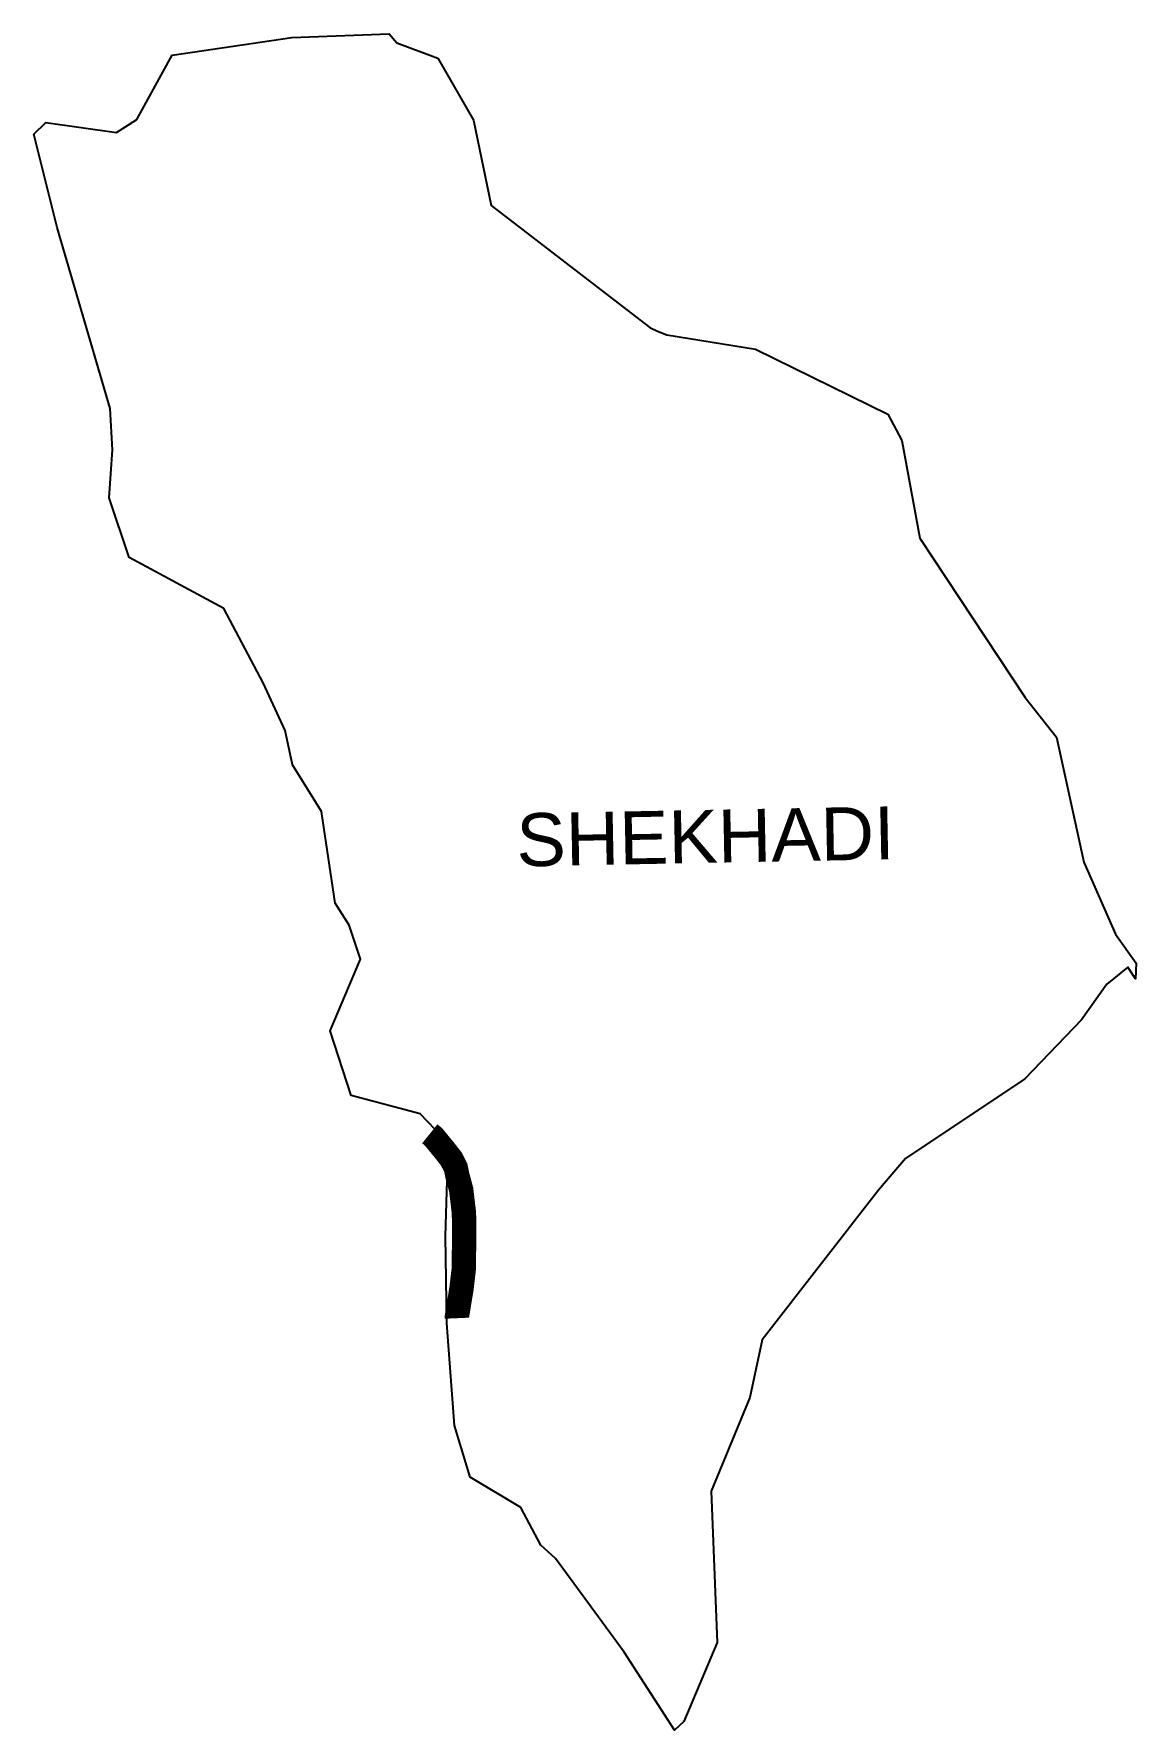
# Model space of a CAD drawing. Header units: metres. Extents: x 285347 to 287610, y 2002789 to 2006271.
import ezdxf

# ---------------------------------------------------------------- set-up
doc = ezdxf.new("R2010")
doc.units = ezdxf.units.M
for name, color, linetype in [('UNPROTECTED', 130, 'Continuous'), ('village', 3, 'Continuous'), ('VILLAGE NAME', 250, 'Continuous')]:
    doc.layers.add(name, color=color, linetype=linetype)
doc.styles.get("Standard").update_dxf_attribs({"font": 'simplex.shx'})

msp = doc.modelspace()

# ---------------------------------------------------------------- linework, layer by layer
at = {"layer": 'UNPROTECTED', "const_width": 50, "flags": 128}
msp.add_lwpolyline([(286159.8, 2004012.8), (286167, 2004007), (286189.6, 2003979.5), (286203.8, 2003961.5), (286213.1, 2003943.3), (286216.4, 2003927), (286224.3, 2003897.8), (286230, 2003849.7), (286230.4, 2003794), (286229.4, 2003733.5), (286224.9, 2003695.2), (286218.3, 2003654.8), (286215.3, 2003636.5), (286215.4, 2003634.2)], dxfattribs=at)
at = {"layer": 'village', "flags": 128}
msp.add_lwpolyline([(286828.3, 2005624), (287100.2, 2005490.6)], dxfattribs=at)
at = {"layer": 'village'}
for points in [[(287610.1, 2004363, 0), (287609.1, 2004330.8, 0), (287593.2, 2004354.7, 0), (287550.1, 2004319.9, 0), (287497.9, 2004246.8, 0), (287381.5, 2004125.9, 0), (287136.8, 2003962.3, 0), (287081.5, 2003897, 0), (286842.3, 2003589.7, 0), (286816.7, 2003471.6, 0), (286737.9, 2003279.1, 0), (286749.9, 2002968.1, 0), (286681.7, 2002806.1, 0), (286662.3, 2002788.6, 0), (286558.6, 2002948.3, 0), (286418, 2003141, 0), (286387.7, 2003168.1, 0), (286346.8, 2003245.8, 0), (286242.6, 2003307.5, 0), (286210.8, 2003413.9, 0), (286195, 2003624.2, 0), (286191.9, 2003802.6, 0), (286196.3, 2003940.2, 0), (286186.5, 2004005.2, 0), (286140.3, 2004053.9, 0), (285998.2, 2004091.2, 0), (285955.1, 2004224.2, 0), (286017.8, 2004371.2, 0), (285994.1, 2004441.4, 0), (285965.7, 2004486.5, 0), (285937.1, 2004674.4, 0), (285878.1, 2004770.5, 0), (285862.5, 2004840.9, 0), (285817.7, 2004938.6, 0), (285737.2, 2005091.6, 0), (285542.6, 2005196.3, 0), (285501.2, 2005318.7, 0), (285508.4, 2005416.8, 0), (285503.8, 2005502.2, 0), (285394.3, 2005873.3, 0), (285346.9, 2006064.9, 0), (285371.6, 2006089.3, 0), (285516.3, 2006069, 0), (285558.3, 2006095.6, 0), (285630.9, 2006227.3, 0), (285876.2, 2006263.4, 0), (286076.4, 2006271.1, 0), (286091.8, 2006252.5, 0), (286176.4, 2006221.5, 0), (286249.8, 2006094.1, 0), (286286, 2005919.1, 0), (286611.5, 2005668.1, 0), (286627.7, 2005660.6, 0), (286646.3, 2005653, 0), (286828.3, 2005624, 0)], [(287100.2, 2005490.6, 0), (287129.3, 2005436.4, 0), (287165.9, 2005235.8, 0), (287382.1, 2004908.7, 0), (287446.4, 2004826.9, 0), (287503, 2004570.7, 0), (287567.7, 2004422.5, 0), (287610.1, 2004363, 0)]]:
    msp.add_polyline3d(points, dxfattribs=at)

# ---------------------------------------------------------------- texts
at = {"layer": 'VILLAGE NAME', "insert": (286336.6, 2004670.3), "char_height": 108.748, "attachment_point": 1, "rotation": 1.1028}
msp.add_mtext_dynamic_manual_height_columns('{\\fArial|b0|i0|c0|p34;SHEKHADI}', width=726.929, gutter_width=543.7, heights=[0], dxfattribs=at)

doc.saveas('drawing.dxf')
